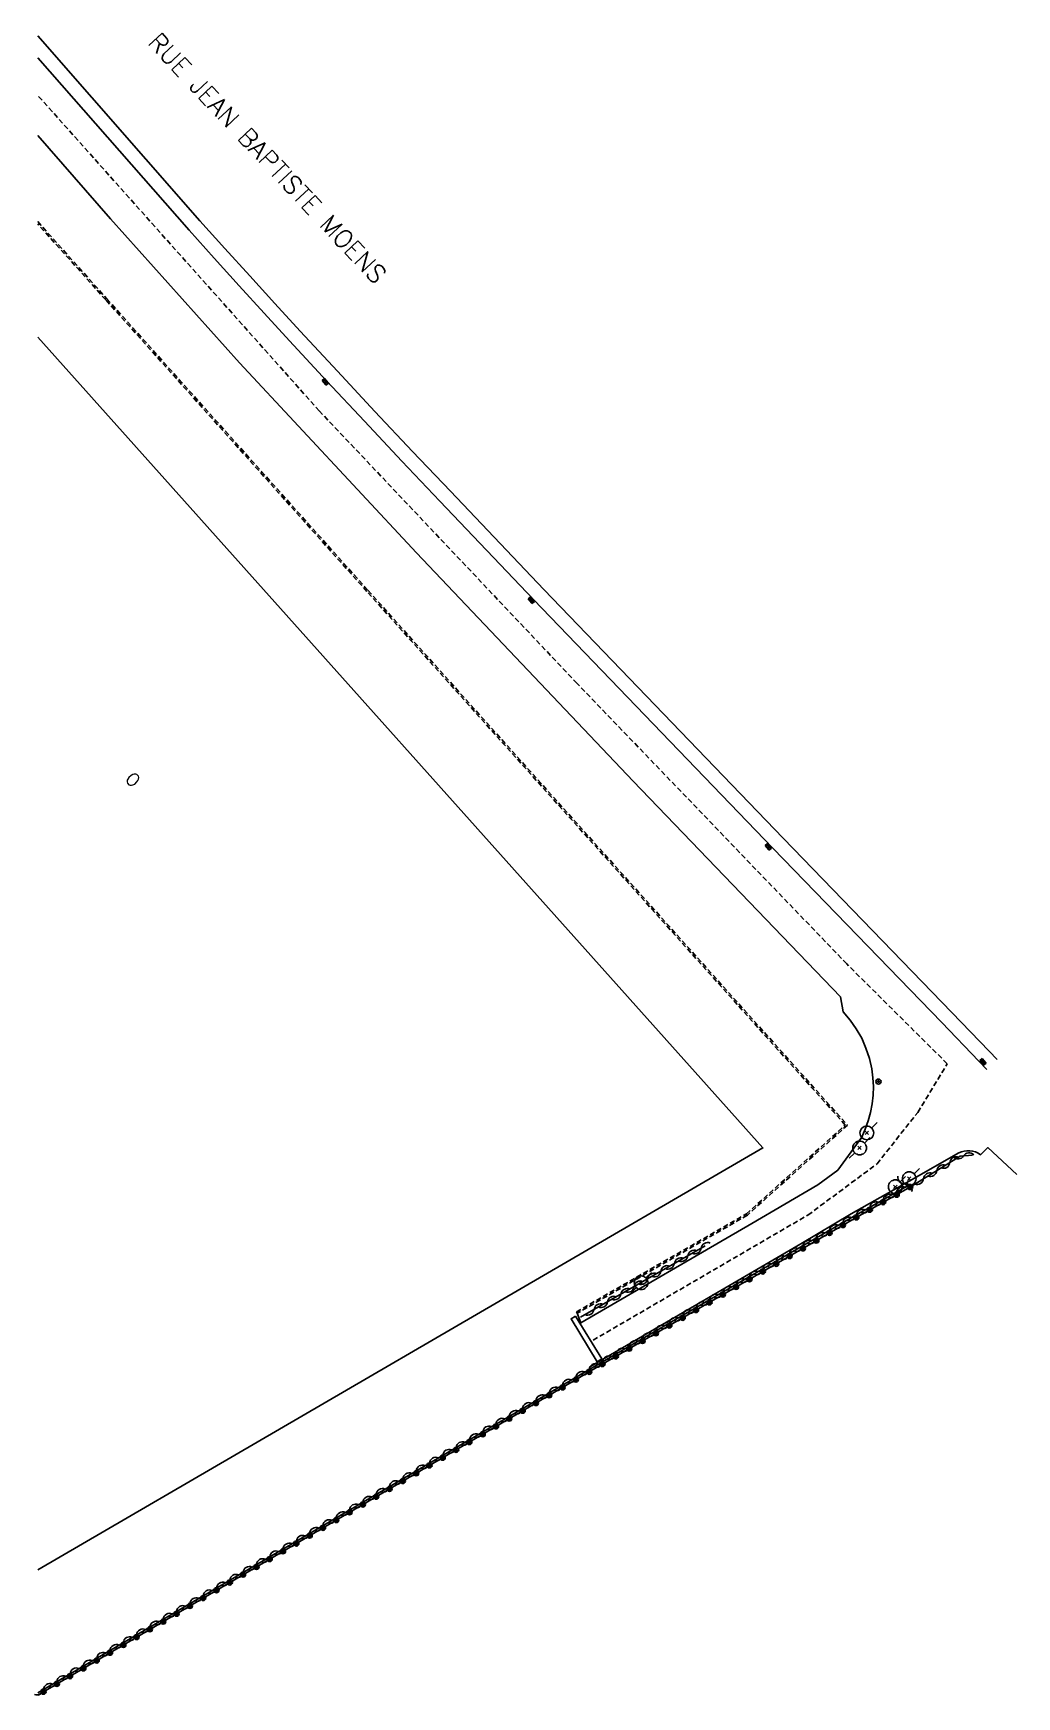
# Model space of a CAD drawing. Header units: millimetres. Extents: x 82000 to 82486, y 143761 to 143992.
# Drawn here: x 81999.6 to 82095.2, y 143830.7 to 143992.4 of the extents above; entities outside this region: 1.
import ezdxf
from ezdxf.enums import TextEntityAlignment as Align

# ---------------------------------------------------------------- set-up
doc = ezdxf.new("R2010")
doc.units = ezdxf.units.MM
doc.linetypes.add('DASHED', pattern=[0.75, 0.5, -0.25])
doc.layers.get('0').update_dxf_attribs({"linetype": 'CONTINUOUS'})
for name, color, linetype in [('W0001', 6, 'DASHED'), ('W0008', 7, 'CONTINUOUS'), ('W0014', 7, 'CONTINUOUS'), ('W0104', 1, 'CONTINUOUS'), ('W0113', 2, 'DASHED'), ('W0310', 3, 'CONTINUOUS'), ('W0322', 7, 'CONTINUOUS'), ('W0400', 7, 'CONTINUOUS'), ('W0411', 7, 'CONTINUOUS'), ('W0473', 7, 'CONTINUOUS'), ('W0856', 7, 'CONTINUOUS'), ('W0980', 7, 'CONTINUOUS'), ('W0989', 7, 'CONTINUOUS'), ('W0991', 7, 'CONTINUOUS')]:
    doc.layers.add(name, color=color, linetype=linetype)
doc.styles.get("Standard").update_dxf_attribs({"font": 'romans.shx', "width": 0.85})

# ---------------------------------------------------------------- blocks, each defined once
blk = doc.blocks.new('T473')
for p, q in [((-0.166667, 0.166667), (0.166667, -0.166667)), ((-0.166667, -0.166667), (0.166667, 0.166667)), ((0.500001, 0.500001), (1.000002, 1.000002)), ((-1.000002, -1.000002), (-0.500001, -0.500001))]:
    blk.add_line(p, q)
blk.add_ellipse((0, 0), major_axis=(0.471405, 0.471405), ratio=1, start_param=5.4977871438, end_param=11.780972451)
blk = doc.blocks.new('T400')
for p, q in [((-0.15, 0.3), (0.15, 0.3)), ((-0.15, -0.25), (-0.15, 0.3)), ((-0.15, 0.15), (0.15, 0.15)), ((-0.15, 0), (0.15, 0)), ((0.15, 0.3), (0.15, -0.25)), ((-0.15, -0.15), (0.15, -0.15)), ((-0.15, -0.25), (-0.15, -0.3)), ((-0.15, -0.3), (0.15, -0.3)), ((0.15, -0.3), (0.15, -0.25))]:
    blk.add_line(p, q)
blk = doc.blocks.new('T856')
for p, q in [((-0.125, 0), (0.125, 0)), ((0, 0.125), (0, -0.125))]:
    blk.add_line(p, q)
blk.add_ellipse((0, 0), major_axis=(-0.177, 0.177), ratio=1, start_param=3.9269908, end_param=10.2101761)
blk = doc.blocks.new('t322o')
at = {"color": 0, "linetype": 'Continuous'}
for radius in [0.25, 0.15]:
    blk.add_circle((0, 0), radius, dxfattribs=at)
blk = doc.blocks.new('t310o')
at = {"color": 0, "linetype": 'Continuous'}
for centre, start, end in [((-0.5, 0.38), 216.8699, 323.1304), ((0.5, -0.37), 36.8699, 143.1303)]:
    blk.add_arc(centre, 0.625, start, end, dxfattribs=at)

msp = doc.modelspace()

# ---------------------------------------------------------------- linework, layer by layer
at = {"layer": 'W0001'}
msp.add_lwpolyline([(82054.01, 143865.34), (82074.88, 143877.5), (82081.6, 143882.48), (82085.56, 143887.49), (82088.42, 143892.22), (82078.66, 143901.92), (82052.44, 143929.19), (82027.39, 143955.67), (82000, 143986.37)], dxfattribs=at)
at = {"layer": 'W0008'}
for points in [[(82092.28, 143891.66), (82091.51, 143892.47), (82087.89, 143896.22), (82071.46, 143913.16), (82048.21, 143937.34), (82039.11, 143946.91), (82035.42, 143950.78), (82031.76, 143954.67), (82028.11, 143958.58), (82024.48, 143962.5), (82022.03, 143965.17), (82019.58, 143967.85), (82017.15, 143970.54), (82014.72, 143973.24), (82000, 143990.01)], [(82000, 143982.47), (82007.09, 143974.36), (82019.63, 143960.35), (82036.82, 143941.87), (82057.89, 143919.69), (82078.06, 143898.71), (82078.3, 143897.25), (82078.98, 143896.46), (82079.59, 143895.6), (82080.11, 143894.69), (82080.53, 143893.73), (82080.86, 143892.73), (82081.09, 143891.71), (82081.2, 143890.86), (82081.25, 143890.01), (82081.23, 143889.16), (82081.13, 143888.31), (82080.97, 143887.47), (82080.75, 143886.65), (82080.46, 143885.85), (82080.11, 143885.07), (82077.78, 143881.88), (82075.86, 143880.44), (82069.44, 143876.67), (82052.82, 143867.04), (82052.46, 143867.96)], [(82053.73, 143862.77), (82074.19, 143874.72), (82079.09, 143877.61), (82084.74, 143880.81), (82089.57, 143883.56), (82089.82, 143883.66), (82090.08, 143883.73), (82090.34, 143883.76), (82090.61, 143883.76), (82090.89, 143883.72), (82091.17, 143883.64), (82091.43, 143883.52), (82091.67, 143883.37), (82092.37, 143884.06), (82095.18, 143881.46)]]:
    msp.add_lwpolyline(points, dxfattribs=at)
at = {"layer": 'W0014'}
msp.add_lwpolyline([(82093.29, 143892.63), (82092.52, 143893.44), (82088.89, 143897.2), (82072.47, 143914.13), (82049.22, 143938.31), (82040.12, 143947.87), (82036.44, 143951.74), (82032.78, 143955.63), (82029.14, 143959.53), (82025.51, 143963.45), (82023.06, 143966.12), (82020.62, 143968.8), (82018.18, 143971.48), (82015.76, 143974.17), (82000, 143992.13)], dxfattribs=at)
at = {"layer": 'W0104'}
msp.add_lwpolyline([(82000, 143843.03), (82070.51, 143884.04), (82000, 143962.85)], dxfattribs=at)
at = {"layer": 'W0113'}
msp.add_lwpolyline([(82000, 143974.09), (82006.73, 143966.58), (82032.11, 143938.24), (82078.73, 143886.25), (82069, 143877.5), (82052.46, 143867.96), (82052.38, 143868.09), (82068.91, 143877.62), (82078.52, 143886.26), (82032, 143938.14), (82006.62, 143966.48), (82000, 143973.86)], dxfattribs=at)
at = {"layer": 'W0310'}
for points in [[(82084.85, 143880.25), (82089.68, 143883.22), (82090.88, 143883.34)], [(82000, 143831.07), (82054.06, 143862.76), (82074.43, 143874.53), (82079.31, 143877.35), (82084.54, 143880.3), (82084.3, 143880.55)], [(82052.79, 143867.57), (82064.88, 143874.5)]]:
    msp.add_lwpolyline(points, dxfattribs=at)
at = {"layer": 'W0322'}
msp.add_lwpolyline([(82000, 143830.84), (82054.16, 143862.59), (82074.54, 143874.35), (82079.4, 143877.18), (82084.85, 143880.25), (82084.45, 143880.69)], dxfattribs=at)
at = {"layer": 'W0411'}
msp.add_lwpolyline([(82052.29, 143867.68), (82054.84, 143863.52), (82054.41, 143863.25), (82051.86, 143867.42)], close=True, dxfattribs=at)

# ---------------------------------------------------------------- block references
at = {"layer": 'W0310'}
for p, rotation in [((82088.69, 143882.61), 31.6244899310591), ((82090.01, 143883.25), 5.612744032533654), ((82084.32, 143880.54), 132.7801296329788), ((82086.13, 143881.04), 31.6244899310591), ((82087.41, 143881.82), 31.6244899310591), ((82082.2, 143878.99), 29.37754922181146), ((82083.51, 143879.72), 29.37754922181146), ((82079.59, 143877.51), 29.37754922181146), ((82080.9, 143878.25), 29.37754922181146), ((82076.99, 143876.01), 30.14505591612323), ((82078.29, 143876.76), 30.14505591612323), ((82064.51, 143874.28), 29.81928556518201), ((82074.4, 143874.51), 30.00753816980359), ((82075.7, 143875.26), 30.14505591612323), ((82061.9, 143872.79), 29.81928556518201), ((82063.2, 143873.54), 29.81928556518201), ((82070.5, 143872.25), 30.00753816980359), ((82071.8, 143873), 30.00753816980359), ((82073.1, 143873.75), 30.00753816980359), ((82058, 143870.55), 29.81928556518201), ((82059.3, 143871.3), 29.81928556518201), ((82060.6, 143872.04), 29.81928556518201), ((82067.9, 143870.75), 30.00753816980359), ((82069.2, 143871.5), 30.00753816980359), ((82055.4, 143869.06), 29.81928556518201), ((82056.7, 143869.81), 29.81928556518201), ((82065.31, 143869.25), 30.00753816980359), ((82066.61, 143870), 30.00753816980359), ((82054.09, 143868.32), 29.81928556518201), ((82062.71, 143867.75), 30.00753816980359), ((82064.01, 143868.5), 30.00753816980359), ((82060.11, 143866.25), 30.00753816980359), ((82061.41, 143867), 30.00753816980359), ((82057.51, 143864.75), 30.00753816980359), ((82058.81, 143865.5), 30.00753816980359), ((82053.62, 143862.5), 30.37703776332624), ((82054.92, 143863.25), 30.00753816980359), ((82056.21, 143864), 30.00753816980359), ((82051.03, 143860.98), 30.37703776332624), ((82052.32, 143861.74), 30.37703776332624), ((82048.44, 143859.47), 30.37703776332624), ((82049.74, 143860.22), 30.37703776332624), ((82045.85, 143857.95), 30.37703776332624), ((82047.15, 143858.71), 30.37703776332624), ((82043.27, 143856.43), 30.37703776332624), ((82044.56, 143857.19), 30.37703776332624), ((82040.68, 143854.91), 30.37703776332624), ((82041.97, 143855.67), 30.37703776332624), ((82038.09, 143853.4), 30.37703776332624), ((82039.38, 143854.16), 30.37703776332624), ((82035.5, 143851.88), 30.37703776332624), ((82036.8, 143852.64), 30.37703776332624), ((82031.62, 143849.6), 30.37703776332624), ((82032.91, 143850.36), 30.37703776332624), ((82034.21, 143851.12), 30.37703776332624), ((82029.03, 143848.09), 30.37703776332624), ((82030.32, 143848.85), 30.37703776332624), ((82026.44, 143846.57), 30.37703776332624), ((82027.74, 143847.33), 30.37703776332624), ((82023.85, 143845.05), 30.37703776332624), ((82025.15, 143845.81), 30.37703776332624), ((82021.27, 143843.54), 30.37703776332624), ((82022.56, 143844.29), 30.37703776332624), ((82018.68, 143842.02), 30.37703776332624), ((82019.97, 143842.78), 30.37703776332624), ((82016.09, 143840.5), 30.37703776332624), ((82017.38, 143841.26), 30.37703776332624), ((82012.21, 143838.23), 30.37703776332624), ((82013.5, 143838.98), 30.37703776332624), ((82014.8, 143839.74), 30.37703776332624), ((82009.62, 143836.71), 30.37703776332624), ((82010.91, 143837.47), 30.37703776332624), ((82007.03, 143835.19), 30.37703776332624), ((82008.33, 143835.95), 30.37703776332624), ((82004.44, 143833.68), 30.37703776332624), ((82005.74, 143834.43), 30.37703776332624), ((82001.86, 143832.16), 30.37703776332624), ((82003.15, 143832.92), 30.37703776332624), ((82000.56, 143831.4), 30.37703776332624)]:
    msp.add_blockref('t310o', p, dxfattribs=dict(at, rotation=rotation))
at = {"layer": 'W0322'}
for p, rotation in [((82083.51, 143879.49), 29.37754922178788), ((82084.82, 143880.23), 29.37754922178788), ((82080.9, 143878.02), 29.37754922178788), ((82082.2, 143878.76), 29.37754922178788), ((82076.99, 143875.78), 30.14505591618362), ((82078.29, 143876.53), 30.14505591618362), ((82079.59, 143877.28), 29.37754922178788), ((82074.4, 143874.27), 30.00753816977955), ((82075.7, 143875.03), 30.14505591618362), ((82071.8, 143872.77), 30.00753816977955), ((82073.1, 143873.52), 30.00753816977955), ((82069.2, 143871.27), 30.00753816977955), ((82070.5, 143872.02), 30.00753816977955), ((82066.61, 143869.77), 30.00753816977955), ((82067.9, 143870.52), 30.00753816977955), ((82064.01, 143868.27), 30.00753816977955), ((82065.31, 143869.02), 30.00753816977955), ((82061.41, 143866.77), 30.00753816977955), ((82062.71, 143867.52), 30.00753816977955), ((82057.51, 143864.52), 30.00753816977955), ((82058.81, 143865.27), 30.00753816977955), ((82060.11, 143866.02), 30.00753816977955), ((82054.91, 143863.02), 30.00753816977955), ((82056.21, 143863.77), 30.00753816977955), ((82052.32, 143861.51), 30.37703525177477), ((82053.62, 143862.27), 30.37703525177477), ((82049.74, 143859.99), 30.37703525177477), ((82051.03, 143860.75), 30.37703525177477), ((82047.15, 143858.48), 30.37703525177477), ((82048.44, 143859.23), 30.37703525177477), ((82044.56, 143856.96), 30.37703525177477), ((82045.85, 143857.72), 30.37703525177477), ((82041.97, 143855.44), 30.37703525177477), ((82043.27, 143856.2), 30.37703525177477), ((82038.09, 143853.17), 30.37703525177477), ((82039.38, 143853.92), 30.37703525177477), ((82040.68, 143854.68), 30.37703525177477), ((82035.5, 143851.65), 30.37703525177477), ((82036.8, 143852.41), 30.37703525177477), ((82032.91, 143850.13), 30.37703525177477), ((82034.21, 143850.89), 30.37703525177477), ((82030.32, 143848.61), 30.37703525177477), ((82031.62, 143849.37), 30.37703525177477), ((82027.74, 143847.1), 30.37703525177477), ((82029.03, 143847.86), 30.37703525177477), ((82025.15, 143845.58), 30.37703525177477), ((82026.44, 143846.34), 30.37703525177477), ((82022.56, 143844.06), 30.37703525177477), ((82023.85, 143844.82), 30.37703525177477), ((82019.97, 143842.55), 30.37703525177477), ((82021.27, 143843.3), 30.37703525177477), ((82016.09, 143840.27), 30.37703525177477), ((82017.38, 143841.03), 30.37703525177477), ((82018.68, 143841.79), 30.37703525177477), ((82013.5, 143838.75), 30.37703525177477), ((82014.8, 143839.51), 30.37703525177477), ((82010.91, 143837.24), 30.37703525177477), ((82012.21, 143837.99), 30.37703525177477), ((82008.33, 143835.72), 30.37703525177477), ((82009.62, 143836.48), 30.37703525177477), ((82005.74, 143834.2), 30.37703525177477), ((82007.03, 143834.96), 30.37703525177477), ((82003.15, 143832.68), 30.37703525177477), ((82004.44, 143833.44), 30.37703525177477), ((82000.56, 143831.17), 30.37703525177477), ((82001.86, 143831.93), 30.37703525177477)]:
    msp.add_blockref('t322o', p, dxfattribs=dict(at, rotation=rotation))
at = {"layer": 'W0400', "rotation": 40}
for p in [(82027.97, 143958.52), (82048.01, 143937.29), (82071.04, 143913.31), (82091.89, 143892.4)]:
    msp.add_blockref('T400', p, dxfattribs=at)
at = {"layer": 'W0473'}
for p in [(82080.61, 143885.49), (82079.91, 143884.03), (82083.38, 143880.26), (82084.73, 143881.04), (82058.67, 143870.92)]:
    msp.add_blockref('T473', p, dxfattribs=at)
at = {"layer": 'W0856'}
msp.add_blockref('T856', (82081.74, 143890.48), dxfattribs=at)

# ---------------------------------------------------------------- texts
at = {"layer": 'W0980'}
msp.add_text('TOURNAI (TOURNAI)', height=2, dxfattribs=at).set_placement((82473.84, 143762.63), align=Align.MIDDLE)
at = {"layer": 'W0989'}
msp.add_text('RUE JEAN BAPTISTE MOENS', height=1.75, rotation=313.3226, dxfattribs=at).set_placement((82011.25, 143992.01), align=Align.MIDDLE_LEFT)
at = {"layer": 'W0991'}
msp.add_text('O', height=1.25, rotation=311.8541, dxfattribs=at).set_placement((82008.79, 143919.41), align=Align.CENTER)

doc.saveas('drawing.dxf')
